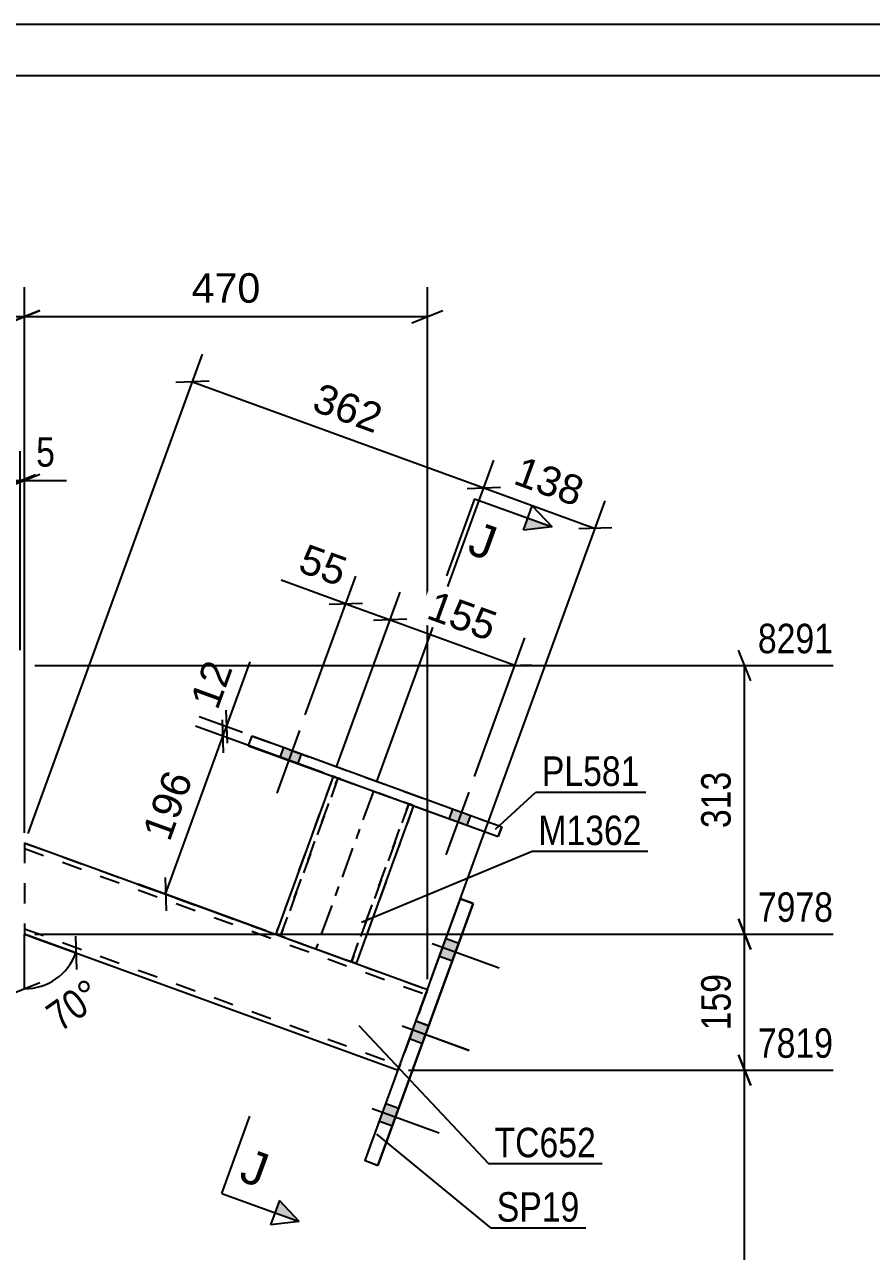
# Model space of a CAD drawing. Header units: millimetres. Extents: x -163 to 431, y -189 to 231.
# Drawn here: x 222.3 to 304.6, y 111.9 to 231.2 of the extents above; entities that cross this region are included whole.
import ezdxf

# ---------------------------------------------------------------- set-up
doc = ezdxf.new("R2010")
doc.units = ezdxf.units.MM
doc.linetypes.add('DXK_LINE_DOT2', pattern=[3.9198, 1.9599, -1.9599])
doc.linetypes.add('DXK_LINE_DOT3', pattern=[5.9187, 2.979, -0.9799, 0.9799, -0.9799])
doc.styles.add('Arial', font='ARIAL.TTF', dxfattribs={"height": 0.2})
doc.styles.add('Arial Narrow', font='ARIALN.TTF', dxfattribs={"height": 0.2})

# ---------------------------------------------------------------- blocks, each defined once
blk = doc.blocks.new('Unknown-284932107-1134')
at = {"color": 5, "linetype": 'Continuous'}
for p, q in [((430.97, 231.21), (-163.03, 231.21)), ((425.97, 226.21), (-158.03, 226.21))]:
    blk.add_line(p, q, dxfattribs=at)
blk = doc.blocks.new('Part-284932107-2636 - 2539')
at = {"color": 2, "linetype": 'Continuous'}
for p, q in [((244.06, 161.11), (244.4, 162.05)), ((244.06, 161.1), (244.06, 161.11)), ((244.06, 161.1), (244.06, 161.11)), ((244.06, 161.11), (268.33, 152.27)), ((244.06, 161.1), (252.28, 158.11)), ((244.4, 162.05), (268.68, 153.21)), ((260.11, 155.26), (268.33, 152.27)), ((268.68, 153.21), (268.33, 152.27)), ((268.33, 152.27), (268.68, 153.21)), ((268.33, 152.27), (268.33, 152.27))]:
    blk.add_line(p, q, dxfattribs=at)
at = {"color": 7, "linetype": 'DXK_LINE_DOT2'}
for p, q in [((244.06, 161.11), (244.4, 162.04)), ((244.4, 162.05), (244.4, 162.04)), ((244.4, 162.04), (268.68, 153.21)), ((252.28, 158.11), (260.11, 155.26)), ((268.68, 153.21), (268.68, 153.21))]:
    blk.add_line(p, q, dxfattribs=at)
blk = doc.blocks.new('Part-284932107-2651 - 2539')
at = {"color": 2, "linetype": 'Continuous'}
for p, q in [((252.28, 158.12), (246.7, 142.77)), ((260.11, 155.27), (254.53, 139.92)), ((246.77, 142.75), (246.7, 142.77)), ((246.7, 142.77), (246.77, 142.74)), ((246.97, 142.67), (246.77, 142.75)), ((246.77, 142.74), (246.97, 142.67)), ((247.28, 142.56), (246.97, 142.67)), ((246.97, 142.67), (247.17, 142.6)), ((247.2, 142.59), (247.17, 142.6)), ((247.3, 142.55), (247.2, 142.59)), ((247.64, 142.43), (247.28, 142.56)), ((247.46, 142.49), (247.3, 142.55)), ((247.46, 142.49), (253.77, 140.2)), ((247.64, 142.43), (253.59, 140.26)), ((253.95, 140.13), (253.59, 140.26)), ((253.92, 140.14), (253.77, 140.2)), ((254.02, 140.1), (253.92, 140.14)), ((254.25, 140.02), (253.95, 140.13)), ((254.06, 140.09), (254.02, 140.1)), ((254.06, 140.09), (254.25, 140.02)), ((254.25, 140.02), (254.46, 139.95)), ((254.46, 139.95), (254.25, 140.02)), ((254.46, 139.95), (254.53, 139.92)), ((254.53, 139.92), (254.46, 139.95))]:
    blk.add_line(p, q, dxfattribs=at)
at = {"color": 7, "linetype": 'DXK_LINE_DOT2'}
for p, q in [((252.28, 158.12), (246.7, 142.77)), ((247.17, 142.6), (252.75, 157.95)), ((252.75, 157.95), (247.17, 142.6)), ((252.28, 158.12), (252.28, 158.12)), ((252.28, 158.12), (252.28, 158.12)), ((252.35, 158.09), (252.28, 158.12)), ((252.28, 158.12), (252.35, 158.09)), ((252.56, 158.02), (252.35, 158.09)), ((252.35, 158.09), (252.56, 158.02)), ((252.79, 157.93), (252.56, 158.02)), ((252.56, 158.02), (252.86, 157.91)), ((252.75, 157.95), (252.75, 157.95)), ((252.79, 157.94), (252.75, 157.95)), ((252.75, 157.95), (252.79, 157.93)), ((252.89, 157.9), (252.79, 157.94)), ((252.79, 157.93), (252.89, 157.9)), ((253.04, 157.84), (252.79, 157.93)), ((252.86, 157.91), (253.22, 157.78)), ((253.04, 157.84), (252.89, 157.9)), ((252.89, 157.9), (253.04, 157.84)), ((253.04, 157.84), (259.17, 155.61)), ((253.04, 157.84), (259.35, 155.55)), ((253.04, 157.84), (259.35, 155.55)), ((253.22, 157.78), (259.17, 155.61)), ((254.06, 140.09), (259.64, 155.44)), ((259.64, 155.44), (254.06, 140.09)), ((260.11, 155.27), (254.53, 139.92)), ((259.17, 155.61), (259.53, 155.48)), ((259.51, 155.49), (259.17, 155.61)), ((259.51, 155.49), (259.35, 155.55)), ((259.35, 155.55), (259.51, 155.49)), ((259.61, 155.45), (259.51, 155.49)), ((259.51, 155.49), (259.61, 155.45)), ((259.84, 155.37), (259.51, 155.49)), ((259.53, 155.48), (259.84, 155.37)), ((259.64, 155.44), (259.61, 155.45)), ((259.61, 155.45), (259.64, 155.44)), ((259.64, 155.44), (259.64, 155.44)), ((259.84, 155.37), (260.04, 155.3)), ((260.04, 155.29), (259.84, 155.37)), ((260.04, 155.3), (260.11, 155.27)), ((260.11, 155.27), (260.04, 155.29)), ((260.11, 155.27), (260.11, 155.27)), ((260.11, 155.27), (260.11, 155.27)), ((246.7, 142.77), (246.7, 142.77)), ((247.17, 142.6), (247.17, 142.6)), ((247.17, 142.6), (247.2, 142.59)), ((247.17, 142.6), (247.2, 142.59)), ((247.2, 142.59), (247.3, 142.55)), ((247.2, 142.59), (247.28, 142.56)), ((247.28, 142.56), (247.46, 142.49)), ((247.3, 142.55), (247.46, 142.5)), ((247.46, 142.5), (253.77, 140.2)), ((247.46, 142.49), (253.95, 140.13)), ((253.77, 140.2), (253.95, 140.13)), ((253.95, 140.13), (254.02, 140.11)), ((253.95, 140.13), (254.06, 140.09)), ((254.02, 140.11), (254.06, 140.09)), ((254.06, 140.09), (254.06, 140.09)), ((254.53, 139.92), (254.53, 139.92))]:
    blk.add_line(p, q, dxfattribs=at)
at = {"color": 7, "linetype": 'DXK_LINE_DOT3'}
blk.add_line((256.2, 156.69), (250.61, 141.35), dxfattribs=at)
blk = doc.blocks.new('Part-284932107-2591 - 2539')
at = {"color": 2, "linetype": 'Continuous'}
for p, q in [((222.29, 151.65), (261.45, 137.39)), ((222.29, 142.78), (258.59, 129.56)), ((222.29, 142.78), (258.6, 129.56))]:
    blk.add_line(p, q, dxfattribs=at)
at = {"color": 7, "linetype": 'DXK_LINE_DOT2'}
for p, q in [((222.29, 151.65), (222.29, 142.78)), ((222.29, 151.64), (261.45, 137.39)), ((222.29, 151.11), (261.27, 136.92)), ((222.29, 151.11), (261.27, 136.92)), ((222.29, 143.31), (258.77, 130.03)), ((222.29, 143.31), (258.77, 130.03)), ((261.42, 137.32), (261.35, 137.12)), ((261.35, 137.12), (261.42, 137.32)), ((261.45, 137.39), (261.42, 137.32)), ((261.42, 137.32), (261.45, 137.39)), ((261.45, 137.39), (261.45, 137.39)), ((261.27, 136.92), (258.78, 130.07)), ((261.23, 136.81), (258.81, 130.14)), ((261.22, 136.79), (258.82, 130.17)), ((261.22, 136.79), (258.87, 130.32)), ((261.22, 136.79), (261.26, 136.89)), ((261.26, 136.89), (261.22, 136.79)), ((261.35, 137.12), (261.23, 136.81)), ((261.26, 136.89), (261.27, 136.92)), ((261.27, 136.92), (261.26, 136.89)), ((261.27, 136.92), (261.35, 137.12)), ((261.27, 136.92), (261.27, 136.92)), ((258.81, 130.14), (258.7, 129.84)), ((258.7, 129.84), (258.78, 130.07)), ((258.78, 130.07), (258.77, 130.03)), ((258.77, 130.03), (258.78, 130.07)), ((258.77, 130.03), (258.77, 130.03)), ((258.82, 130.17), (258.78, 130.07)), ((258.78, 130.07), (258.82, 130.17)), ((258.82, 130.17), (258.87, 130.32)), ((258.59, 129.56), (258.6, 129.56)), ((258.62, 129.64), (258.6, 129.56)), ((258.6, 129.56), (258.62, 129.63)), ((258.6, 129.56), (258.6, 129.56)), ((258.7, 129.84), (258.62, 129.64)), ((258.62, 129.63), (258.7, 129.84))]:
    blk.add_line(p, q, dxfattribs=at)
blk = doc.blocks.new('Bolt-284932107-2596 - 2539')
at = {"linetype": 'Continuous'}
for points in [[(263.88, 140.19), (264.51, 141.91), (263.26, 142.37), (262.63, 140.65)], [(263.88, 140.19), (264.51, 141.91), (263.26, 142.37), (262.63, 140.64)], [(263.88, 140.19), (264.51, 141.91), (263.26, 142.37), (262.63, 140.64)], [(260.96, 132.16), (261.59, 133.89), (260.33, 134.34), (259.71, 132.62)], [(260.96, 132.16), (261.59, 133.88), (260.33, 134.34), (259.71, 132.62)], [(258.04, 124.14), (258.67, 125.86), (257.41, 126.32), (256.79, 124.59)], [(258.04, 124.13), (258.67, 125.86), (257.41, 126.31), (256.79, 124.59)], [(258.04, 124.13), (258.67, 125.86), (257.41, 126.31), (256.79, 124.59)]]:
    blk.add_hatch(color=1, dxfattribs=at).paths.add_polyline_path(points)
at = {"color": 1, "linetype": 'Continuous'}
for p, q in [((263.26, 142.37), (264.51, 141.91)), ((263.26, 142.37), (264.51, 141.91)), ((263.26, 142.37), (264.51, 141.91)), ((261.92, 141.88), (268.42, 139.51)), ((261.92, 141.88), (268.42, 139.51)), ((261.92, 141.87), (268.42, 139.51)), ((262.63, 140.65), (263.88, 140.19)), ((262.63, 140.64), (263.88, 140.19)), ((262.63, 140.64), (263.88, 140.19)), ((259, 133.85), (265.5, 131.49)), ((259, 133.85), (265.5, 131.48)), ((260.33, 134.34), (261.59, 133.89)), ((260.33, 134.34), (261.59, 133.88)), ((259.71, 132.62), (260.96, 132.16)), ((259.71, 132.62), (260.96, 132.16)), ((256.08, 125.82), (262.58, 123.46)), ((256.08, 125.82), (262.58, 123.46)), ((256.08, 125.82), (262.58, 123.46)), ((257.41, 126.32), (258.67, 125.86)), ((257.41, 126.31), (258.67, 125.86)), ((257.41, 126.31), (258.67, 125.86)), ((256.79, 124.59), (258.04, 124.14)), ((256.79, 124.59), (258.04, 124.13)), ((256.79, 124.59), (258.04, 124.13))]:
    blk.add_line(p, q, dxfattribs=at)
blk = doc.blocks.new('Bolt-284932107-2620 - 2539')
at = {"linetype": 'Continuous'}
for points in [[(247.11, 159.99), (248.84, 159.37), (249.18, 160.31), (247.45, 160.93)], [(263.56, 154.01), (265.28, 153.38), (265.62, 154.32), (263.9, 154.95)]]:
    blk.add_hatch(color=1, dxfattribs=at).paths.add_polyline_path(points)
at = {"color": 1, "linetype": 'Continuous'}
for p, q in [((249.03, 162.58), (246.81, 156.47)), ((247.45, 160.93), (247.11, 159.99)), ((249.18, 160.31), (248.84, 159.37)), ((265.47, 156.59), (263.25, 150.48)), ((263.9, 154.95), (263.56, 154.01)), ((265.62, 154.32), (265.28, 153.38))]:
    blk.add_line(p, q, dxfattribs=at)
blk = doc.blocks.new('Bolt-284932107-2621 - 2539')
at = {"linetype": 'Continuous'}
for points in [[(247.11, 160), (248.84, 159.37), (249.18, 160.31), (247.45, 160.94)], [(263.56, 154.01), (265.28, 153.38), (265.62, 154.32), (263.9, 154.95)]]:
    blk.add_hatch(color=1, dxfattribs=at).paths.add_polyline_path(points)
at = {"color": 1, "linetype": 'Continuous'}
for p, q in [((249.03, 162.58), (246.81, 156.47)), ((247.45, 160.94), (247.11, 160)), ((249.18, 160.31), (248.84, 159.37)), ((265.47, 156.59), (263.25, 150.49)), ((263.9, 154.95), (263.56, 154.01)), ((265.62, 154.32), (265.28, 153.38))]:
    blk.add_line(p, q, dxfattribs=at)
blk = doc.blocks.new('Part-284932107-2692 - 2539')
at = {"color": 2, "linetype": 'Continuous'}
for p, q in [((255.39, 120.76), (264.65, 146.21)), ((265.91, 145.75), (256.64, 120.3)), ((256.64, 120.3), (265.91, 145.75)), ((265.91, 145.75), (264.65, 146.21)), ((265.9, 145.75), (265.91, 145.75)), ((265.91, 145.75), (265.91, 145.75)), ((255.39, 120.75), (255.39, 120.76)), ((255.39, 120.75), (255.39, 120.76)), ((255.39, 120.76), (256.64, 120.3)), ((256.64, 120.3), (255.39, 120.75)), ((256.64, 120.3), (256.64, 120.3))]:
    blk.add_line(p, q, dxfattribs=at)
at = {"color": 7, "linetype": 'DXK_LINE_DOT2'}
for p, q in [((255.39, 120.76), (264.65, 146.2)), ((264.65, 146.2), (264.65, 146.21)), ((264.65, 146.2), (265.9, 145.75))]:
    blk.add_line(p, q, dxfattribs=at)
blk = doc.blocks.new('AngleDimension-284932107-3002 - 2539')
at = {"color": 7, "linetype": 'Continuous'}
for p, q in [((227.28, 140.96), (222.29, 142.78)), ((222.29, 137.47), (222.29, 142.78)), ((223.23, 142.43), (227.28, 140.96)), ((227.23, 142.58), (227.33, 139.35)), ((220.79, 136.87), (223.79, 138.07))]:
    blk.add_line(p, q, dxfattribs=at)
blk.add_arc((222.29, 142.78), 5.31, 270, 340, dxfattribs=at)
at = {"color": 0}
blk.add_wipeout([(230.91, 136.1), (228.5, 139.54), (223.21, 135.84), (225.62, 132.4)], dxfattribs=at)
at = {"color": 3, "style": 'Arial Narrow'}
blk.add_text('70°', height=2.863, rotation=35.002, dxfattribs=at).set_placement((225.76, 133.23))
blk = doc.blocks.new('StraightDimension-284932107-2760 - 2539')
at = {"color": 7, "linetype": 'Continuous'}
for p, q in [((241.63, 160.4), (241.53, 163.63)), ((251.34, 158.46), (238.91, 162.99)), ((236, 146.67), (241.58, 162.01)), ((235.95, 148.28), (236.05, 145.05)), ((245.76, 143.11), (233.32, 147.64))]:
    blk.add_line(p, q, dxfattribs=at)
at = {"color": 0}
blk.add_wipeout([(239.43, 158.29), (235.49, 159.73), (232.79, 152.34), (236.74, 150.9)], dxfattribs=at)
at = {"color": 3, "style": 'Arial'}
blk.add_text('196', height=2.865, rotation=69.9983, dxfattribs=at).set_placement((236.38, 151.67))
blk = doc.blocks.new('StraightDimension-284932107-3031 - 2539')
at = {"color": 7, "linetype": 'Continuous'}
for p, q in [((222.29, 152.64), (222.29, 205.67)), ((261.45, 138.39), (261.45, 205.67)), ((223.79, 203.42), (220.79, 202.22)), ((222.29, 202.82), (261.45, 202.82)), ((259.95, 202.22), (262.95, 203.42))]:
    blk.add_line(p, q, dxfattribs=at)
at = {"color": 0}
blk.add_wipeout([(245.8, 203.57), (245.8, 207.77), (237.93, 207.77), (237.93, 203.57)], dxfattribs=at)
at = {"color": 3, "style": 'Arial'}
blk.add_text('470', height=2.865, dxfattribs=at).set_placement((238.53, 204.17))
blk = doc.blocks.new('StraightDimension-284932107-2777 - 2539')
at = {"color": 7, "linetype": 'Continuous'}
for p, q in [((243.46, 162.39), (239.25, 163.92)), ((241.63, 160.4), (241.53, 163.63)), ((241.87, 164.56), (241.97, 161.33)), ((251.34, 158.46), (238.91, 162.99)), ((241.58, 162.01), (241.92, 162.95))]:
    blk.add_line(p, q, dxfattribs=at)
at = {"color": 0}
blk.add_wipeout([(243.33, 169), (239.38, 170.44), (237.45, 165.13), (241.4, 163.7)], dxfattribs=at)
at = {"color": 7, "linetype": 'Continuous'}
blk.add_line((241.92, 162.95), (244.21, 169.24), dxfattribs=at)
blk.add_line((241.92, 162.95), (244.21, 169.24), dxfattribs=at)
at = {"color": 3, "style": 'Arial'}
blk.add_text('12', height=2.865, rotation=69.9983, dxfattribs=at).set_placement((241.04, 164.47))
blk = doc.blocks.new('StraightDimension-284932107-2841 - 2539')
at = {"color": 7, "linetype": 'Continuous'}
for p, q in [((222.63, 152.58), (239.58, 199.15)), ((240.22, 196.53), (236.99, 196.42)), ((238.61, 196.47), (266.93, 186.17)), ((256.54, 157.63), (267.9, 188.85)), ((265.31, 186.12), (268.54, 186.22))]:
    blk.add_line(p, q, dxfattribs=at)
at = {"color": 0}
blk.add_wipeout([(256.72, 190.68), (258.16, 194.63), (250.76, 197.32), (249.33, 193.37)], dxfattribs=at)
at = {"color": 3, "style": 'Arial'}
blk.add_text('362', height=2.865, rotation=-20.002, dxfattribs=at).set_placement((250.09, 193.73))
blk = doc.blocks.new('StraightDimension-284932107-2849 - 2539')
at = {"color": 7, "linetype": 'Continuous'}
for p, q in [((256.54, 157.63), (267.9, 188.85)), ((265.31, 186.12), (268.54, 186.22)), ((266.93, 186.17), (277.76, 182.22)), ((261.79, 138.33), (278.74, 184.9)), ((279.38, 182.27), (276.15, 182.17))]:
    blk.add_line(p, q, dxfattribs=at)
at = {"color": 0}
blk.add_wipeout([(276.3, 183.55), (277.74, 187.5), (270.34, 190.19), (268.9, 186.25)], dxfattribs=at)
at = {"color": 3, "style": 'Arial'}
blk.add_text('138', height=2.865, rotation=-20.002, dxfattribs=at).set_placement((269.67, 186.61))
blk = doc.blocks.new('StraightDimension-284932107-2894 - 2539')
at = {"color": 7, "linetype": 'Continuous'}
for p, q in [((292.87, 128.06), (291.67, 131.06)), ((259.6, 129.56), (300.88, 129.56)), ((292.27, 46.05), (292.27, 129.56)), ((291.67, 47.55), (292.87, 44.55)), ((223.29, 46.05), (300.88, 46.05))]:
    blk.add_line(p, q, dxfattribs=at)
at = {"color": 0}
blk.add_wipeout([(291.52, 92.06), (287.32, 92.06), (287.32, 83.55), (291.52, 83.55)], dxfattribs=at)
at = {"color": 3, "style": 'Arial Narrow'}
blk.add_text('3194', height=2.863, rotation=90.0002, dxfattribs=at).set_placement((290.92, 84.15))
at = {"color": 0, "linetype": 'Continuous'}
blk.add_wipeout([(301.48, 130.16), (301.48, 134.36), (292.97, 134.36), (292.97, 130.16)], dxfattribs=at)
at = {"color": 3, "linetype": 'Continuous', "style": 'Arial Narrow'}
blk.add_text('7819', height=2.863, dxfattribs=at).set_placement((293.57, 130.76))
blk = doc.blocks.new('StraightDimension-284932107-2909 - 2539')
at = {"color": 7, "linetype": 'Continuous'}
for p, q in [((292.87, 141.28), (291.67, 144.28)), ((223.29, 142.78), (300.88, 142.78)), ((292.27, 129.56), (292.27, 142.78)), ((291.67, 131.06), (292.87, 128.06)), ((259.6, 129.56), (300.88, 129.56))]:
    blk.add_line(p, q, dxfattribs=at)
at = {"color": 0}
blk.add_wipeout([(291.52, 139.51), (287.32, 139.51), (287.32, 132.83), (291.52, 132.83)], dxfattribs=at)
at = {"color": 3, "style": 'Arial Narrow'}
blk.add_text('159', height=2.863, rotation=90.0002, dxfattribs=at).set_placement((290.92, 133.43))
at = {"color": 0, "linetype": 'Continuous'}
blk.add_wipeout([(301.48, 143.38), (301.48, 147.58), (292.97, 147.58), (292.97, 143.38)], dxfattribs=at)
at = {"color": 3, "linetype": 'Continuous', "style": 'Arial Narrow'}
blk.add_text('7978', height=2.863, dxfattribs=at).set_placement((293.57, 143.98))
blk = doc.blocks.new('StraightDimension-284932107-2919 - 2539')
at = {"color": 7, "linetype": 'Continuous'}
for p, q in [((292.87, 167.39), (291.67, 170.39)), ((223.29, 168.89), (300.88, 168.89)), ((292.27, 142.78), (292.27, 168.89)), ((291.67, 144.28), (292.87, 141.28)), ((223.29, 142.78), (300.88, 142.78))]:
    blk.add_line(p, q, dxfattribs=at)
at = {"color": 0}
blk.add_wipeout([(291.52, 159.18), (287.32, 159.18), (287.32, 152.49), (291.52, 152.49)], dxfattribs=at)
at = {"color": 3, "style": 'Arial Narrow'}
blk.add_text('313', height=2.863, rotation=90.0002, dxfattribs=at).set_placement((290.92, 153.09))
at = {"color": 0, "linetype": 'Continuous'}
blk.add_wipeout([(301.48, 169.49), (301.48, 173.69), (292.97, 173.69), (292.97, 169.49)], dxfattribs=at)
at = {"color": 3, "linetype": 'Continuous', "style": 'Arial Narrow'}
blk.add_text('8291', height=2.863, dxfattribs=at).set_placement((293.57, 170.09))
blk = doc.blocks.new('StraightDimension-284932107-3016 - 2539')
at = {"color": 7, "linetype": 'Continuous'}
for p, q in [((181.04, 170.4), (181.04, 189.73)), ((221.87, 170.4), (221.87, 189.73)), ((182.54, 187.48), (179.54, 186.28)), ((220.37, 186.28), (223.37, 187.48)), ((181.04, 186.88), (221.87, 186.88))]:
    blk.add_line(p, q, dxfattribs=at)
at = {"color": 0}
blk.add_wipeout([(204.8, 187.63), (204.8, 191.83), (198.12, 191.83), (198.12, 187.63)], dxfattribs=at)
at = {"color": 3, "style": 'Arial Narrow'}
blk.add_text('490', height=2.863, dxfattribs=at).set_placement((198.72, 188.23))
blk = doc.blocks.new('StraightDimension-284932107-3024 - 2539')
at = {"color": 7, "linetype": 'Continuous'}
for p, q in [((221.87, 170.4), (221.87, 189.73)), ((222.29, 169.89), (222.29, 189.73)), ((220.37, 186.28), (223.37, 187.48)), ((223.79, 187.48), (220.79, 186.28)), ((221.87, 186.88), (222.29, 186.88)), ((222.29, 186.88), (226.37, 186.88)), ((222.29, 186.88), (226.37, 186.88))]:
    blk.add_line(p, q, dxfattribs=at)
at = {"color": 0}
blk.add_wipeout([(225.84, 187.63), (225.84, 191.83), (222.82, 191.83), (222.82, 187.63)], dxfattribs=at)
at = {"color": 3, "style": 'Arial Narrow'}
blk.add_text('5', height=2.86, dxfattribs=at).set_placement((223.42, 188.23))
blk = doc.blocks.new('StraightDimension-284932107-9065 - 2539')
at = {"color": 7, "linetype": 'Continuous'}
for p, q in [((252.62, 159.05), (258.8, 176.01)), ((259.44, 173.39), (256.21, 173.28)), ((257.82, 173.33), (269.96, 168.92)), ((266.03, 158.12), (270.93, 171.59)), ((268.34, 168.87), (271.57, 168.97))]:
    blk.add_line(p, q, dxfattribs=at)
at = {"color": 0}
blk.add_wipeout([(267.84, 170.48), (269.28, 174.43), (261.88, 177.12), (260.45, 173.18)], dxfattribs=at)
at = {"color": 3, "style": 'Arial'}
blk.add_text('155', height=2.865, rotation=-20.002, dxfattribs=at).set_placement((261.22, 173.53))
blk = doc.blocks.new('StraightDimension-284932107-3041 - 2539')
at = {"color": 7, "linetype": 'Continuous'}
for p, q in [((180.62, 167.81), (180.62, 205.67)), ((222.29, 152.64), (222.29, 205.67)), ((182.12, 203.42), (179.12, 202.22)), ((180.62, 202.82), (222.29, 202.82)), ((220.79, 202.22), (223.79, 203.42))]:
    blk.add_line(p, q, dxfattribs=at)
at = {"color": 0}
blk.add_wipeout([(205.39, 203.57), (205.39, 207.77), (197.52, 207.77), (197.52, 203.57)], dxfattribs=at)
at = {"color": 3, "style": 'Arial'}
blk.add_text('500', height=2.865, dxfattribs=at).set_placement((198.12, 204.17))
blk = doc.blocks.new('StraightDimension-284932107-9066 - 2539')
at = {"color": 7, "linetype": 'Continuous'}
for p, q in [((249.58, 164.11), (254.49, 177.58)), ((252.62, 159.05), (258.8, 176.01)), ((251.9, 174.85), (255.13, 174.95)), ((253.51, 174.9), (257.82, 173.33)), ((259.44, 173.39), (256.21, 173.28))]:
    blk.add_line(p, q, dxfattribs=at)
at = {"color": 0}
blk.add_wipeout([(253.28, 175.79), (254.71, 179.73), (249.41, 181.66), (247.97, 177.72)], dxfattribs=at)
at = {"color": 7, "linetype": 'Continuous'}
blk.add_line((253.51, 174.9), (247.22, 177.19), dxfattribs=at)
blk.add_line((253.51, 174.9), (247.22, 177.19), dxfattribs=at)
at = {"color": 3, "style": 'Arial'}
blk.add_text('55', height=2.865, rotation=-20.002, dxfattribs=at).set_placement((248.74, 178.08))
blk = doc.blocks.new('Mark-284932107-2587 - 2539')
at = {"color": 30, "linetype": 'Continuous'}
for p, q in [((254.77, 133.89), (267.37, 120.49)), ((267.37, 120.49), (278.43, 120.49))]:
    blk.add_line(p, q, dxfattribs=at)
at = {"color": 0}
blk.add_wipeout([(277.83, 121.09), (277.83, 124.09), (267.97, 124.09), (267.97, 121.09)], dxfattribs=at)
blk.add_wipeout([(277.83, 121.09), (277.83, 124.09), (267.97, 124.09), (267.97, 121.09)], dxfattribs=at)
at = {"color": 3, "style": 'Arial Narrow'}
blk.add_text('TC652', height=2.863, dxfattribs=at).set_placement((267.97, 121.09))
blk = doc.blocks.new('SectionMark-284932107-3075 - 2539')
at = {"linetype": 'Continuous'}
for points in [[(270.78, 182.06), (271.21, 183.23), (273.56, 182.38)], [(246.63, 115.69), (247.06, 116.87), (248.98, 114.84)]]:
    blk.add_hatch(color=6, dxfattribs=at).paths.add_polyline_path(points)
at = {"color": 6, "linetype": 'Continuous'}
for p, q in [((270.78, 182.06), (271.64, 184.41)), ((271.64, 184.41), (273.56, 182.38)), ((273.56, 182.38), (270.78, 182.06)), ((247.06, 116.87), (246.2, 114.52)), ((248.98, 114.84), (247.06, 116.87)), ((248.98, 114.84), (246.2, 114.52))]:
    blk.add_line(p, q, dxfattribs=at)
at = {"color": 0, "linetype": 'Continuous'}
for points in [[(267.38, 179.04), (268.57, 182.33), (266.38, 183.13), (265.18, 179.84)], [(245.19, 118.08), (246.39, 121.36), (244.2, 122.16), (243, 118.87)]]:
    blk.add_wipeout(points, dxfattribs=at)
at = {"color": 6, "linetype": 'Continuous'}
for p, q in [((266.04, 185.11), (263.3, 177.6)), ((266.04, 185.11), (273.56, 182.38)), ((241.46, 117.57), (244.2, 125.09)), ((241.46, 117.57), (248.98, 114.84))]:
    blk.add_line(p, q, dxfattribs=at)
at = {"color": 3, "linetype": 'Continuous', "style": 'Arial'}
for p in [(265.18, 179.84), (243, 118.87)]:
    blk.add_text('J', height=3.34, rotation=-19.9962, dxfattribs=at).set_placement(p)
blk = doc.blocks.new('Mark-284932107-2632 - 2539')
at = {"color": 30, "linetype": 'Continuous'}
for p, q in [((268.08, 152.98), (271.97, 156.59)), ((271.97, 156.59), (282.68, 156.59))]:
    blk.add_line(p, q, dxfattribs=at)
at = {"color": 0}
blk.add_wipeout([(282.08, 157.19), (282.08, 160.19), (272.57, 160.19), (272.57, 157.19)], dxfattribs=at)
blk.add_wipeout([(282.08, 157.19), (282.08, 160.19), (272.57, 160.19), (272.57, 157.19)], dxfattribs=at)
at = {"color": 3, "style": 'Arial Narrow'}
blk.add_text('PL581', height=2.863, dxfattribs=at).set_placement((272.57, 157.19))
blk = doc.blocks.new('Mark-284932107-2647 - 2539')
at = {"color": 30, "linetype": 'Continuous'}
for p, q in [((255.05, 143.95), (271.63, 150.84)), ((271.63, 150.84), (282.88, 150.84))]:
    blk.add_line(p, q, dxfattribs=at)
at = {"color": 0}
blk.add_wipeout([(282.28, 151.44), (282.28, 154.44), (272.23, 154.44), (272.23, 151.44)], dxfattribs=at)
blk.add_wipeout([(282.28, 151.44), (282.28, 154.44), (272.23, 154.44), (272.23, 151.44)], dxfattribs=at)
at = {"color": 3, "style": 'Arial Narrow'}
blk.add_text('M1362', height=2.863, dxfattribs=at).set_placement((272.23, 151.44))
blk = doc.blocks.new('Mark-284932107-2688 - 2539')
at = {"color": 30, "linetype": 'Continuous'}
for p, q in [((256.51, 123.33), (267.59, 114.23)), ((267.59, 114.23), (276.83, 114.23))]:
    blk.add_line(p, q, dxfattribs=at)
at = {"color": 0}
blk.add_wipeout([(276.23, 114.83), (276.23, 117.83), (268.19, 117.83), (268.19, 114.83)], dxfattribs=at)
blk.add_wipeout([(276.23, 114.83), (276.23, 117.83), (268.19, 117.83), (268.19, 114.83)], dxfattribs=at)
at = {"color": 3, "style": 'Arial Narrow'}
blk.add_text('SP19', height=2.863, dxfattribs=at).set_placement((268.19, 114.83))

msp = doc.modelspace()

# ---------------------------------------------------------------- block references
for name in ['Unknown-284932107-1134', 'Bolt-284932107-2620 - 2539', 'Bolt-284932107-2621 - 2539', 'Part-284932107-2636 - 2539', 'Part-284932107-2651 - 2539', 'Part-284932107-2591 - 2539', 'Part-284932107-2692 - 2539', 'Bolt-284932107-2596 - 2539']:
    msp.add_blockref(name, (0, 0))

# ---------------------------------------------------------------- next in the draw order: block references
for name in ['StraightDimension-284932107-2760 - 2539', 'AngleDimension-284932107-3002 - 2539']:
    msp.add_blockref(name, (0, 0))

# ---------------------------------------------------------------- next in the draw order: block references
for name in ['StraightDimension-284932107-3031 - 2539', 'StraightDimension-284932107-2894 - 2539']:
    msp.add_blockref(name, (0, 0))

# ---------------------------------------------------------------- next in the draw order: block references
msp.add_blockref('StraightDimension-284932107-2777 - 2539', (0, 0))

# ---------------------------------------------------------------- next in the draw order: block references
msp.add_blockref('StraightDimension-284932107-2841 - 2539', (0, 0))

# ---------------------------------------------------------------- next in the draw order: block references
msp.add_blockref('StraightDimension-284932107-2849 - 2539', (0, 0))

# ---------------------------------------------------------------- next in the draw order: block references
msp.add_blockref('StraightDimension-284932107-2909 - 2539', (0, 0))

# ---------------------------------------------------------------- next in the draw order: block references
for name in ['StraightDimension-284932107-2919 - 2539', 'Mark-284932107-2587 - 2539']:
    msp.add_blockref(name, (0, 0))

# ---------------------------------------------------------------- next in the draw order: block references
for name in ['StraightDimension-284932107-3016 - 2539', 'StraightDimension-284932107-9065 - 2539']:
    msp.add_blockref(name, (0, 0))

# ---------------------------------------------------------------- next in the draw order: block references
for name in ['StraightDimension-284932107-3024 - 2539', 'StraightDimension-284932107-9066 - 2539']:
    msp.add_blockref(name, (0, 0))

# ---------------------------------------------------------------- next in the draw order: block references
for name in ['StraightDimension-284932107-3041 - 2539', 'SectionMark-284932107-3075 - 2539']:
    msp.add_blockref(name, (0, 0))

# ---------------------------------------------------------------- next in the draw order: block references
for name in ['Mark-284932107-2632 - 2539', 'Mark-284932107-2688 - 2539']:
    msp.add_blockref(name, (0, 0))

# ---------------------------------------------------------------- next in the draw order: block references
msp.add_blockref('Mark-284932107-2647 - 2539', (0, 0))

doc.saveas('drawing.dxf')
